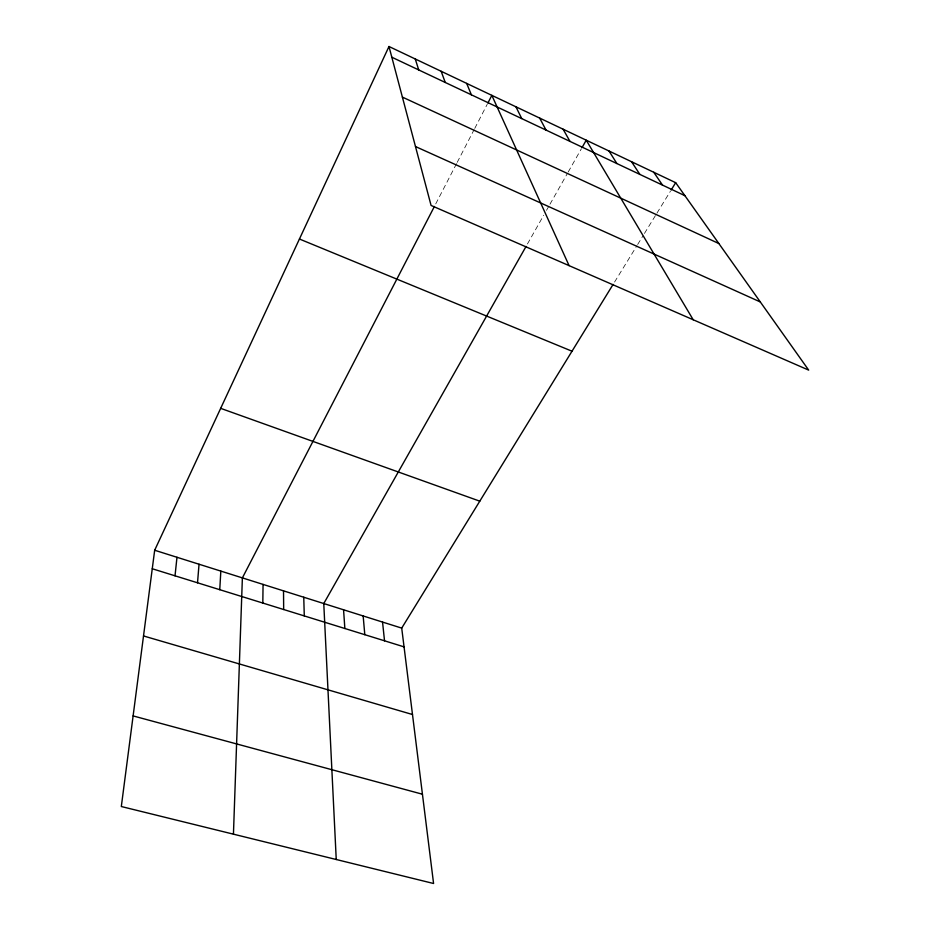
<?xml version="1.0" encoding="UTF-8"?>
<svg xmlns="http://www.w3.org/2000/svg" width="930" height="930" viewBox="0 0 930 930"><rect width="100%" height="100%" fill="white"/><g stroke="black" fill="none" stroke-linecap="round" stroke-linejoin="round"><path stroke-width="0.7" stroke-dasharray="4.65 3.49" d="M435.728 203.891L456.549 163.633M457.211 162.355L474.102 129.665M474.753 128.421L487.227 104.288M527.438 243.974L543.725 215.225M546.491 210.343L549.258 205.46M549.956 204.24L567.498 173.259M568.207 172.015L581.389 148.73M614.556 282.057L636.899 245.729M637.654 244.497L642.944 235.906M644.444 233.453L656.208 214.319M656.952 213.121L670.414 191.231"/><path stroke-width="1.4" d="M262.818 603.058L263.062 584.412M233.442 834.163L242.381 577.89L434.415 206.448M219.759 589.701L220.829 571.101M197.52 582.796L199.032 564.231M175.026 575.821L176.979 557.279M388.984 46.5L431.078 205.449L808.682 370.117L675.668 182.675L388.984 46.5L154.671 550.246L121.319 806.531L433.578 883.5L401.714 628.11L613.102 284.406M487.89 103.021L491.842 95.36L569.09 265.631M526.055 246.438L323.768 603.547L336.242 859.506M582.087 147.51L586.226 140.197L693.21 319.769M671.169 190.011L675.668 182.675M133.118 715.914L422.441 794.22M143.522 635.957L412.49 714.519M152.264 568.753L404.05 646.862M154.671 550.246L401.714 628.11M220.677 408.351L479.787 501.165M299.437 239.022L572.02 351.215M415.489 146.556L760.298 301.948M402.388 97.104L718.855 243.544M391.832 57.23L684.899 195.684M653.755 172.271L662.532 185.117M631.54 161.715L639.863 174.398M609.034 151.032L616.881 163.552M563.115 129.212L569.974 141.383M539.679 118.087L546.026 130.072M515.929 106.799L521.742 118.598M466.686 83.409L471.371 94.802M441.157 71.285L445.249 82.468M415.257 58.985L418.733 69.936M382.544 622.065L384.532 640.817M363.153 615.962L364.804 634.69M343.565 609.789L344.856 628.506M303.75 597.234L304.284 615.916M283.522 590.864L283.673 609.522"/></g></svg>
